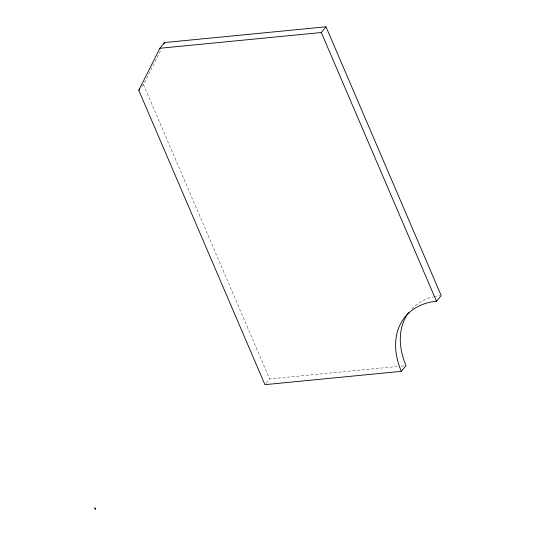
<?xml version="1.0" encoding="UTF-8"?>
<svg xmlns="http://www.w3.org/2000/svg" width="536" height="536" viewBox="0 0 536 536"><rect width="100%" height="100%" fill="white"/><g stroke="black" fill="none" stroke-linecap="round" stroke-linejoin="round"><path stroke-width="0.4" stroke-dasharray="2.68 2.01" d="M141.919 86.524L143.487 84.614L161.249 49.205M265.977 383.387L269.635 378.939L397.725 366.436M401.049 366.108L404.378 365.787M143.487 84.614L269.635 378.939M411.862 308.83A76.139 54.779 39.5 0 1 433.255 296.877M434.019 296.689A76.139 54.779 39.5 0 1 439.56 295.711"/><path stroke-width="0.8" d="M138.784 90.329L159.869 48.273L164.579 42.558L326.009 26.8L441.188 295.53L436.478 301.245A76.139 54.779 39.5 0 0 401.337 371.334L264.931 384.654L138.784 90.329L139.829 89.063M163.835 44.039L164.579 42.558M159.869 48.273L321.305 32.515L326.009 26.8M401.337 371.334L406.04 365.619A76.139 54.779 39.5 0 1 408.767 312.468M321.305 32.515L436.478 301.245M95.442 509.193L94.812 507.92L95.442 509.193"/></g></svg>
